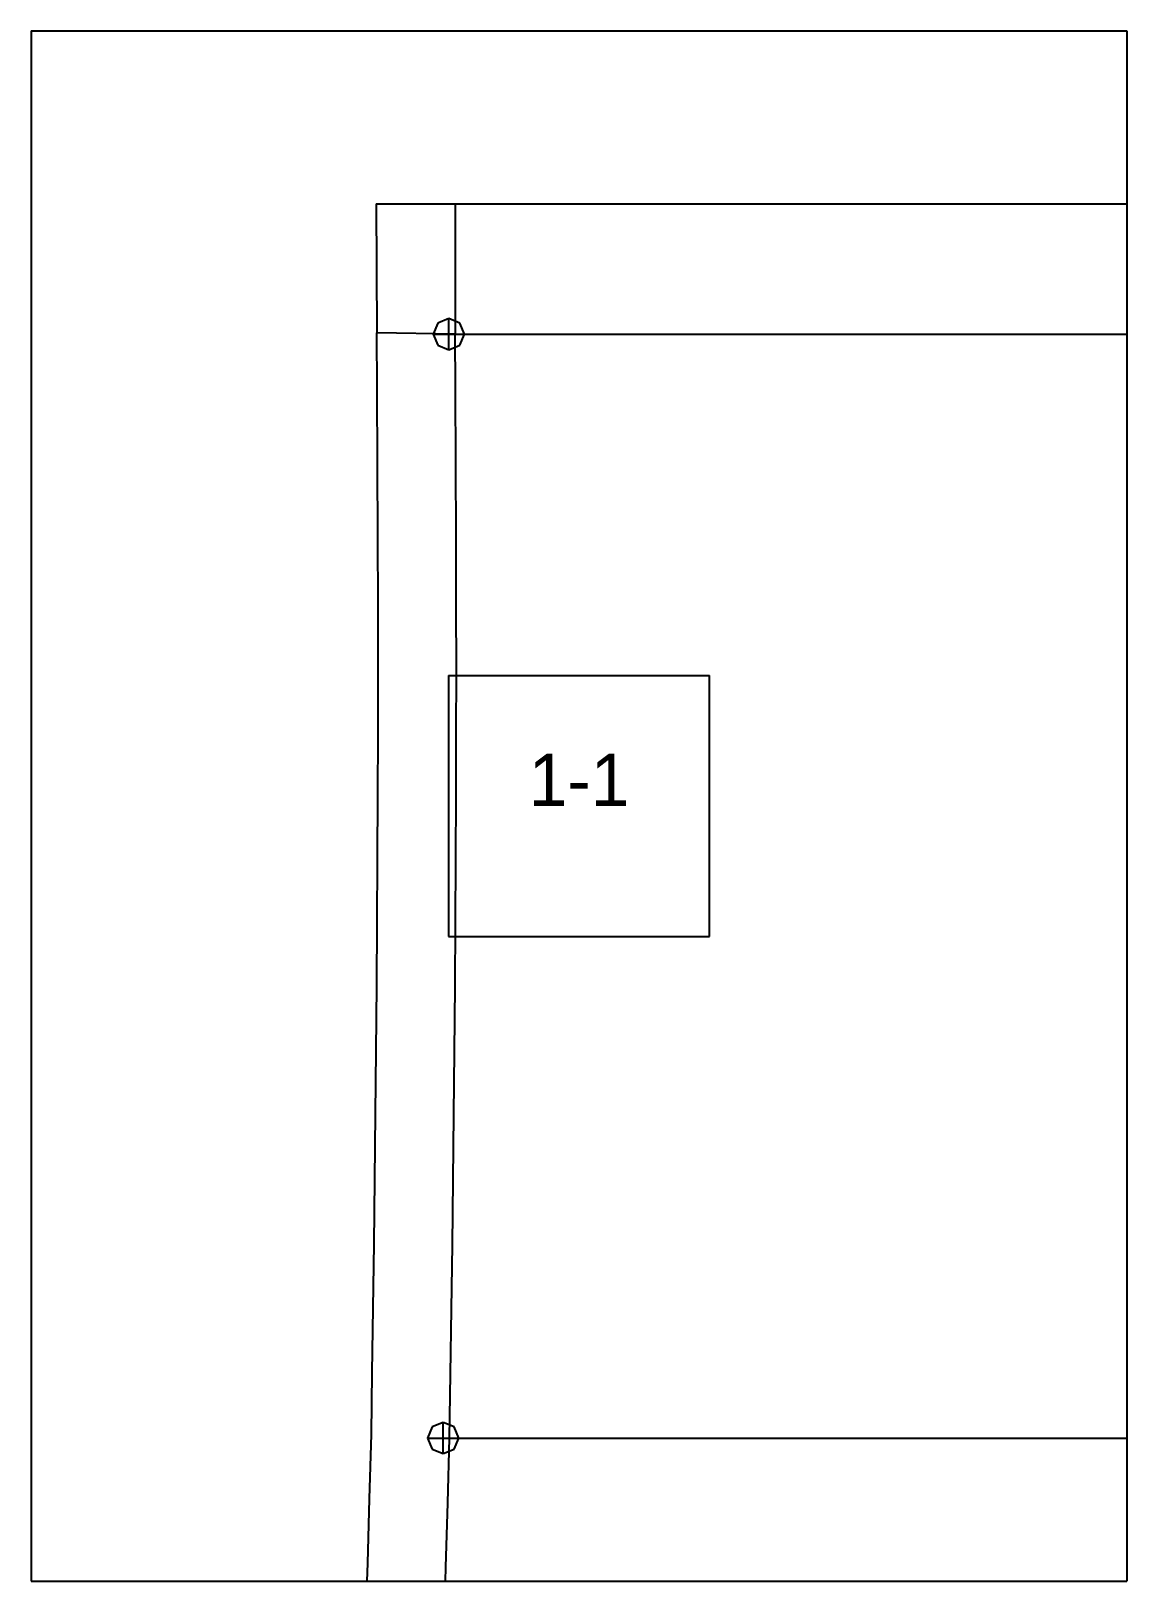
# Paper-space layout 'Plan 1-1' of a CAD drawing. Header units: metres, sheet in millimetres. Extents: x 0 to 210, y 0 to 297.
# The model-space entities are those that its viewports show. They can reach past a viewport. Long polylines and large blocks are cut down to what shows.
import ezdxf
from ezdxf.enums import TextEntityAlignment as Align

# ---------------------------------------------------------------- set-up
doc = ezdxf.new("R2010")
doc.units = ezdxf.units.M
for name, color, linetype in [('default', 7, 'Continuous'), ('TEXTLAYER', 7, 'Continuous'), ('VIEWPORTS', 7, 'Continuous')]:
    doc.layers.add(name, color=color, linetype=linetype)

msp = doc.modelspace()

# ---------------------------------------------------------------- linework, layer by layer
at = {"color": 9}
for p, q in [((0, 0), (210, 0)), ((0, 0), (0, -297)), ((210, 0), (210, -297)), ((210, 0), (420, 0)), ((210, 0), (210, -297)), ((80, -123.5), (130, -123.5)), ((80, -123.5), (80, -173.5)), ((130, -173.5), (130, -123.5)), ((80, -173.5), (130, -173.5)), ((0, -297), (210, -297)), ((0, -297), (210, -297)), ((0, -297), (0, -594)), ((210, -297), (420, -297)), ((210, -297), (210, -594)), ((210, -297), (420, -297)), ((210, -297), (210, -594))]:
    msp.add_line(p, q, dxfattribs=at)
at = {"layer": 'default', "color": 7, "linetype": 'Continuous'}
for p, q in [((66.11, -33.1), (462.14, -33.1)), ((66.11, -33.1), (66.27, -57.82)), ((81.27, -33.1), (81.27, -58.1)), ((77.95, -55.97), (77.07, -58.09)), ((80.07, -55.09), (77.95, -55.97)), ((82.19, -55.97), (80.07, -55.09)), ((80.07, -61.09), (80.07, -55.09)), ((83.07, -58.09), (82.19, -55.97)), ((66.34, -68.71), (66.27, -57.82)), ((81.27, -58.1), (66.27, -57.82)), ((77.07, -58.09), (77.95, -60.21)), ((77.07, -58.09), (83.07, -58.09)), ((81.27, -58.1), (446.97, -58.1)), ((81.34, -68.61), (81.27, -58.1)), ((82.19, -60.21), (83.07, -58.09)), ((77.95, -60.21), (80.07, -61.09)), ((80.07, -61.09), (82.19, -60.21)), ((66.42, -83.03), (66.34, -68.71)), ((81.42, -82.95), (81.34, -68.61)), ((66.47, -97.05), (66.42, -83.03)), ((81.47, -97), (81.42, -82.95)), ((66.49, -110.06), (66.47, -97.05)), ((81.49, -110.03), (81.47, -97)), ((66.5, -122.51), (66.49, -110.06)), ((81.5, -122.5), (81.49, -110.03)), ((66.49, -134.83), (66.5, -122.51)), ((81.49, -134.85), (81.5, -122.5)), ((66.46, -146.27), (66.49, -134.83)), ((81.46, -146.31), (81.49, -134.85)), ((66.41, -158.65), (66.46, -146.27)), ((81.41, -158.71), (81.46, -146.31)), ((66.34, -170.77), (66.41, -158.65)), ((81.34, -170.85), (81.41, -158.71)), ((66.26, -182.97), (66.34, -170.77)), ((81.26, -183.07), (81.34, -170.85)), ((66.16, -195.43), (66.26, -182.97)), ((81.16, -195.56), (81.26, -183.07)), ((66.04, -207.49), (66.16, -195.43)), ((81.04, -207.64), (81.16, -195.56)), ((65.91, -220.05), (66.04, -207.49)), ((80.91, -220.21), (81.04, -207.64)), ((65.75, -232.38), (65.91, -220.05)), ((80.75, -232.57), (80.91, -220.21)), ((65.58, -244.73), (65.75, -232.38)), ((80.58, -244.94), (80.75, -232.57)), ((65.4, -257.08), (65.58, -244.73)), ((80.4, -257.3), (80.58, -244.94)), ((65.21, -268.88), (65.4, -257.08)), ((80.19, -269.63), (80.4, -257.3)), ((78.99, -266.6), (76.87, -267.48)), ((81.11, -267.48), (78.99, -266.6)), ((78.99, -272.6), (78.99, -266.6)), ((64.88, -281.26), (65.21, -268.88)), ((76.87, -267.48), (75.99, -269.6)), ((75.99, -269.6), (76.87, -271.72)), ((75.99, -269.6), (81.99, -269.6)), ((79.86, -282.02), (80.19, -269.63)), ((80.19, -269.63), (448.05, -269.63)), ((81.99, -269.6), (81.11, -267.48)), ((81.11, -271.72), (81.99, -269.6)), ((76.87, -271.72), (78.99, -272.6)), ((78.99, -272.6), (81.11, -271.72)), ((64.53, -293.59), (64.88, -281.26)), ((79.51, -294.36), (79.86, -282.02)), ((64.17, -305.93), (64.53, -293.59)), ((79.15, -306.71), (79.51, -294.36))]:
    msp.add_line(p, q, dxfattribs=at)

# ---------------------------------------------------------------- texts
at = {"layer": 'TEXTLAYER', "color": 1}
msp.add_text('1-1', height=10, dxfattribs=at).set_placement((105, -148.5), align=Align.CENTER)

psp = doc.layouts.new('Plan 1-1')

# ---------------------------------------------------------------- viewports
at = {"layer": 'VIEWPORTS'}
psp.add_viewport(center=(105, 148.5), size=(210, 297), view_center_point=(105, -148.5), view_height=297, dxfattribs=at)

doc.saveas('drawing.dxf')
